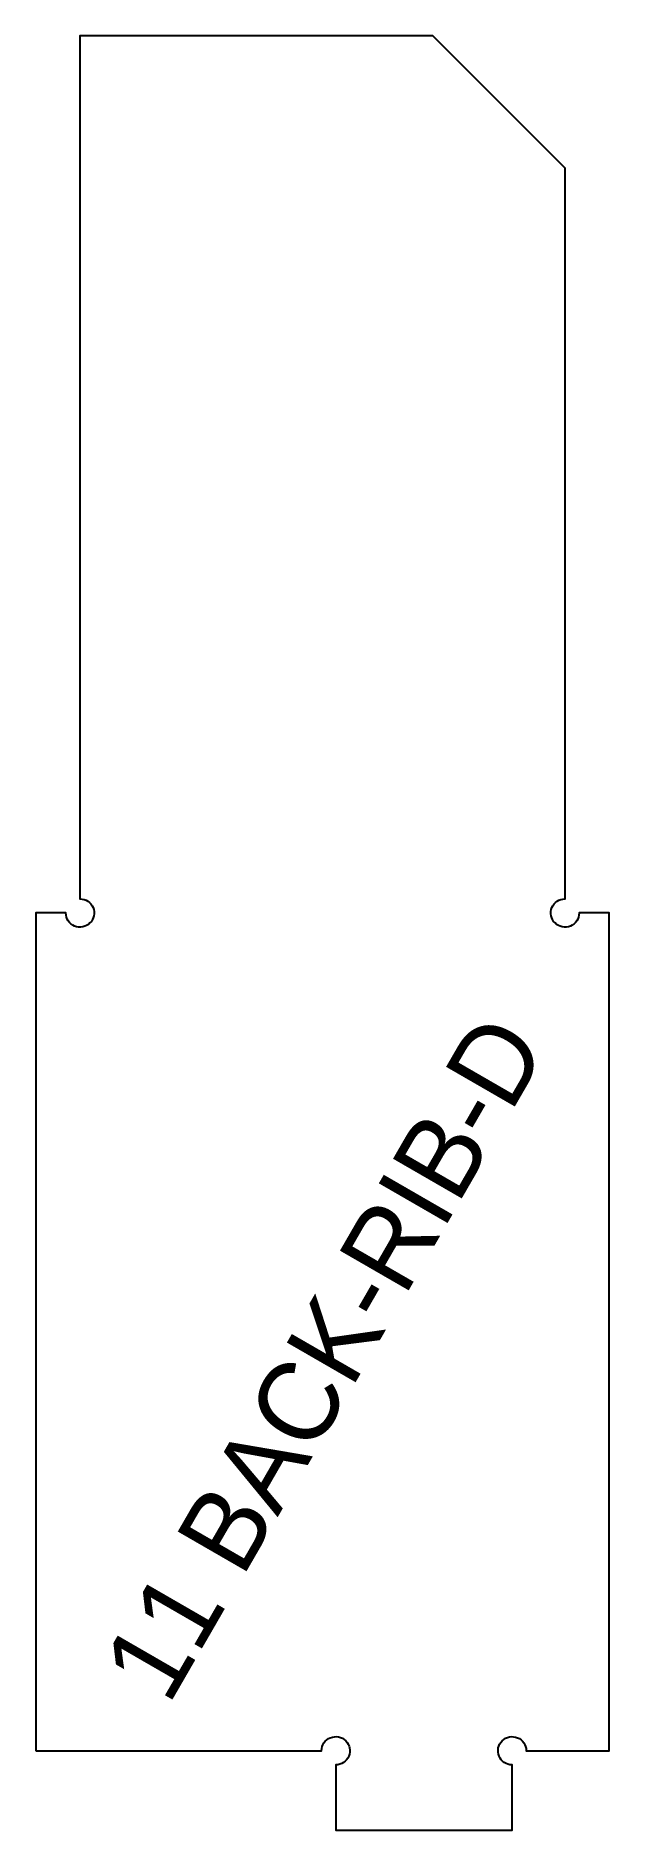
# Model space of a CAD drawing. Header units: millimetres. Extents: x 0 to 130, y 0 to 407.
import ezdxf
from ezdxf.enums import TextEntityAlignment as Align

# ---------------------------------------------------------------- set-up
doc = ezdxf.new("R2010")
doc.units = ezdxf.units.MM
doc.layers.add('CUT', color=1, linetype='Continuous')
doc.layers.add('ENGRAVE-LABEL', color=3, linetype='Continuous')

msp = doc.modelspace()

# ---------------------------------------------------------------- linework, layer by layer
at = {"layer": 'CUT'}
msp.add_lwpolyline([(0, 18), (64.8, 18, -2.414214), (68, 14.8), (68, 0), (108, 0), (108, 14.8, -2.414214), (111.2, 18), (130, 18), (130, 208), (123.2, 208, -2.414214), (120, 211.2), (120, 376.92), (90, 406.92), (10, 406.92), (10, 211.2, -2.414214), (6.8, 208), (0, 208)], format="xyb", close=True, dxfattribs=at)

# ---------------------------------------------------------------- texts
at = {"layer": 'ENGRAVE-LABEL'}
msp.add_text('11 BACK-RIB-D', height=18, rotation=60, dxfattribs=at).set_placement((65.39, 107.24), align=Align.MIDDLE_CENTER)

doc.saveas('drawing.dxf')
